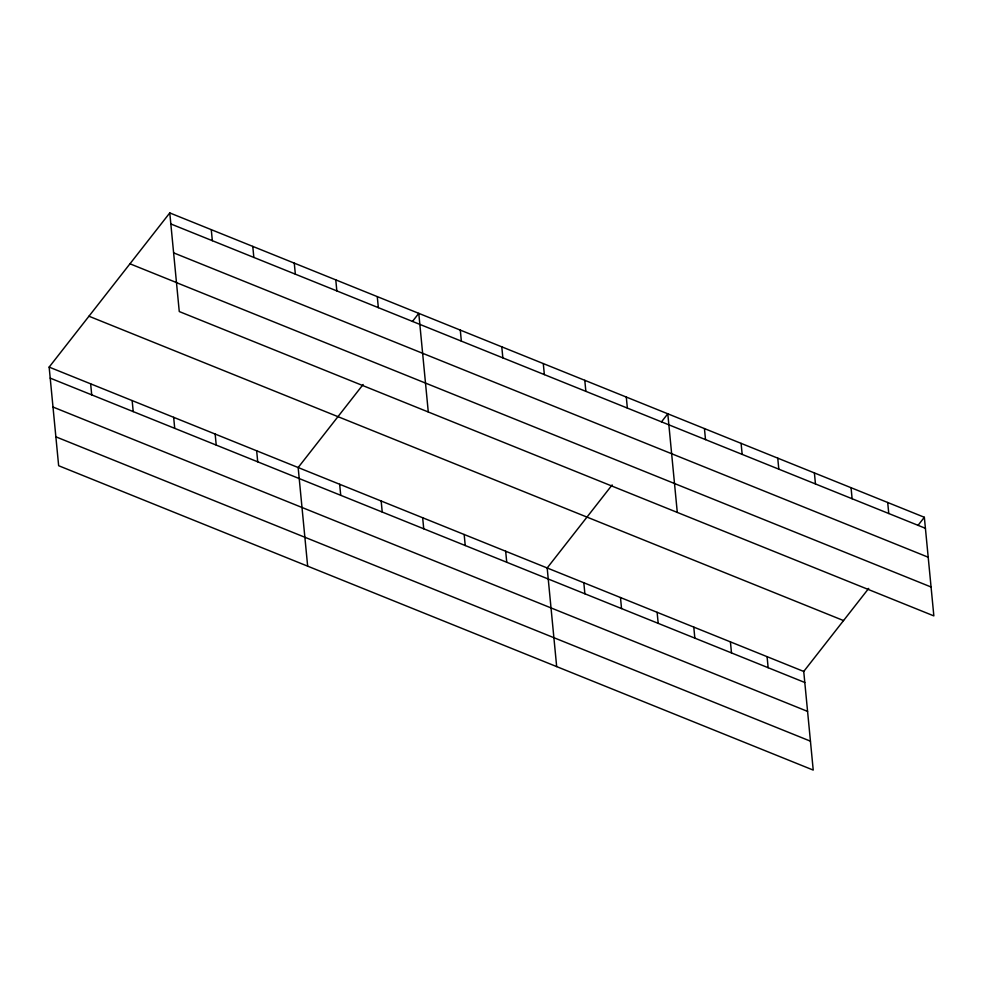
<?xml version="1.0" encoding="UTF-8"?>
<svg xmlns="http://www.w3.org/2000/svg" width="983" height="983" viewBox="0 0 983 983"><rect width="100%" height="100%" fill="white"/><g stroke="black" fill="none" stroke-linecap="round" stroke-linejoin="round"><path stroke-width="1.47" d="M868.702 588.412L803.738 671.45L813.224 770.082L58.648 465.721L49.15 367.101L169.776 212.918L924.352 517.279L933.85 615.899L179.262 311.55L169.776 212.918M363.132 384.488L298.156 467.539L307.654 566.159M412.455 321.453L418.783 313.356L428.281 411.988M612.151 484.926L547.175 567.977L556.673 666.597M661.461 421.891L667.801 413.794L677.287 512.426M918.024 525.364L924.352 517.279M170.833 223.952L925.421 528.301M173.622 252.852L928.198 557.214M129.965 263.8L177.001 282.772M176.485 282.637L931.061 586.998M88.949 316.219L843.537 620.568M49.15 367.101L803.738 671.45M50.207 378.123L804.794 682.485M52.996 407.036L807.571 711.397M55.859 436.821L810.447 741.17M887.698 502.485L888.767 513.519M851.057 487.703L852.114 498.737M814.403 472.921L815.46 483.955M777.75 458.139L778.806 469.174M767.084 656.669L768.141 667.703M741.096 443.358L742.165 454.392M730.43 641.887L731.487 652.921M704.442 428.576L705.511 439.61M693.777 627.105L694.846 638.139M657.123 612.323L658.192 623.357M626.294 397.058L627.351 408.08M620.482 597.541L621.539 608.575M584.787 380.31L585.856 391.345M583.828 582.759L584.885 593.781M543.292 363.575L544.349 374.609M501.785 346.839L502.854 357.861M505.667 551.23L506.736 562.264M460.29 330.091L461.346 341.126M464.173 534.494L465.229 545.528M422.665 517.758L423.734 528.78M377.275 296.62L378.344 307.642M381.171 501.011L382.227 512.045M335.781 279.872L336.837 290.907M339.663 484.275L340.72 495.309M294.273 263.137L295.342 274.171M252.778 246.401L253.835 257.435M256.661 450.792L257.718 461.826M211.271 229.653L212.34 240.688M215.154 434.056L216.223 445.09M173.659 417.32L174.716 428.342M132.152 400.572L133.221 411.607M90.657 383.837L91.714 394.871"/></g></svg>
